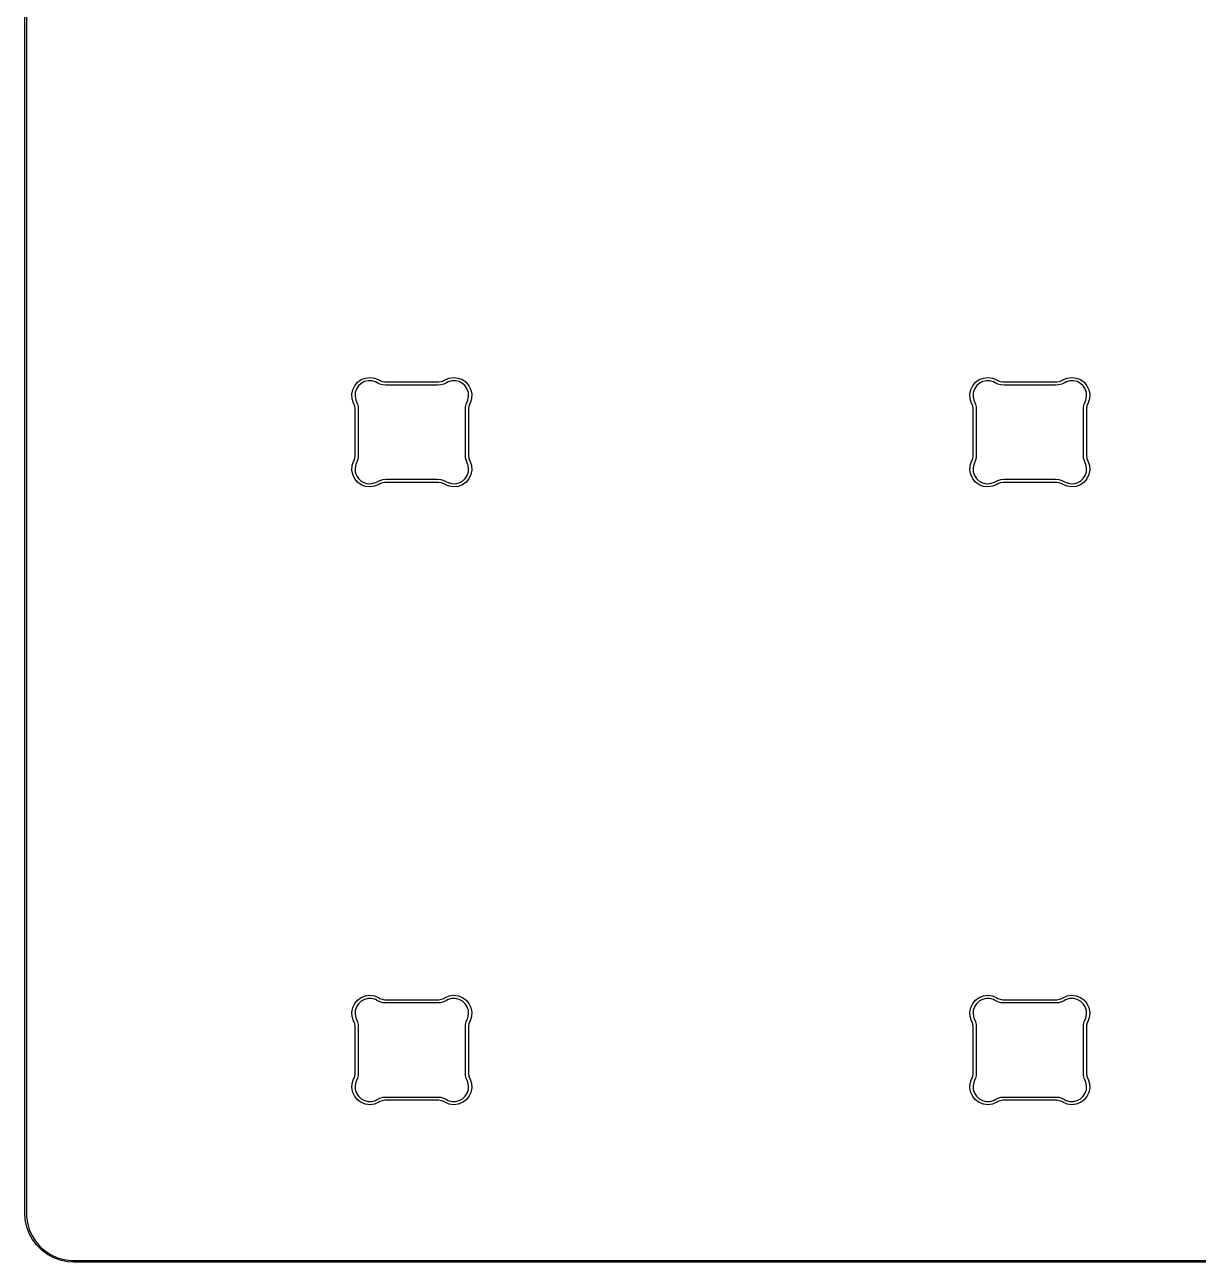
# Model space of a CAD drawing. Extents: x 9 to 292, y -476 to -359.
# Drawn here: x 8.97 to 45.14, y -455.68 to -417.51 of the extents above; entities that cross this region are included whole.
import ezdxf

# ---------------------------------------------------------------- set-up
doc = ezdxf.new("R2010")
doc.units = 0
doc.layers.add('BLACK', color=7, linetype='CONTINUOUS')

msp = doc.modelspace()

# ---------------------------------------------------------------- linework, layer by layer
at = {"layer": 'BLACK', "linetype": 'CONTINUOUS'}
for p, q in [((8.968886, -454.150112), (8.968887, -376.499989)), ((9.018887, -376.499989), (9.018886, -454.150112)), ((19.138315, -428.646388), (19.228156, -428.539301)), ((19.228156, -428.539301), (19.34209, -428.458319)), ((19.440088, -428.519464), (19.338402, -428.573769)), ((19.34209, -428.458319), (19.472759, -428.408672)), ((19.552179, -428.492545), (19.440088, -428.519464)), ((19.472759, -428.408672), (19.611723, -428.393566)), ((19.667436, -428.49475), (19.552179, -428.492545)), ((19.611723, -428.393566), (19.750007, -428.413977)), ((19.778416, -428.525937), (19.667436, -428.49475)), ((19.750007, -428.413977), (19.878681, -428.468586)), ((19.828062, -428.554829), (19.778416, -428.525937)), ((19.878681, -428.468586), (19.878649, -428.468641)), ((19.878649, -428.468641), (19.878652, -428.468642)), ((19.878652, -428.468642), (19.878655, -428.468636)), ((19.878655, -428.468636), (19.913002, -428.488668)), ((19.913002, -428.488668), (19.987633, -428.516128)), ((19.987633, -428.516128), (20.065923, -428.530075)), ((20.065923, -428.530075), (20.105685, -428.530111)), ((20.105685, -428.530111), (20.105688, -428.530112)), ((20.105688, -428.530112), (21.694589, -428.530112)), ((21.694589, -428.530112), (21.69459, -428.530112)), ((21.69459, -428.530105), (21.734351, -428.530072)), ((21.69459, -428.530112), (21.69459, -428.530105)), ((21.734351, -428.530072), (21.812642, -428.516128)), ((21.812642, -428.516128), (21.887274, -428.488672)), ((21.887274, -428.488672), (21.921622, -428.468643)), ((21.921622, -428.468643), (21.921623, -428.468643)), ((21.921623, -428.468643), (22.050284, -428.414032)), ((22.021885, -428.525994), (21.972073, -428.554984)), ((22.132854, -428.494804), (22.021885, -428.525994)), ((22.050284, -428.414032), (22.188559, -428.393617)), ((22.248101, -428.492595), (22.132854, -428.494804)), ((22.188559, -428.393617), (22.327514, -428.408718)), ((22.360183, -428.519508), (22.248101, -428.492595)), ((22.327514, -428.408718), (22.458176, -428.458359)), ((22.461861, -428.573807), (22.360183, -428.519508)), ((22.458176, -428.458359), (22.572104, -428.539334)), ((22.572104, -428.539334), (22.661941, -428.646413)), ((38.188316, -428.646389), (38.278158, -428.539302)), ((38.278158, -428.539302), (38.392092, -428.45832)), ((38.490089, -428.519465), (38.388404, -428.57377)), ((38.392092, -428.45832), (38.52276, -428.408673)), ((38.60218, -428.492547), (38.490089, -428.519465)), ((38.52276, -428.408673), (38.661723, -428.393568)), ((38.717436, -428.494752), (38.60218, -428.492547)), ((38.661723, -428.393568), (38.800007, -428.413979)), ((38.828415, -428.525939), (38.717436, -428.494752)), ((38.800007, -428.413979), (38.92868, -428.468588)), ((38.87807, -428.554837), (38.828415, -428.525939)), ((38.92868, -428.468588), (38.92865, -428.46864)), ((38.92865, -428.46864), (38.928653, -428.468641)), ((38.928653, -428.468641), (38.928656, -428.468636)), ((38.928656, -428.468636), (38.963003, -428.488667)), ((38.963003, -428.488667), (39.037634, -428.516127)), ((39.037634, -428.516127), (39.115924, -428.530074)), ((39.115924, -428.530074), (39.155686, -428.53011)), ((39.155686, -428.53011), (39.155689, -428.530111)), ((39.155689, -428.530111), (40.74459, -428.530111)), ((40.74459, -428.530111), (40.744591, -428.530111)), ((40.744591, -428.530105), (40.784352, -428.530071)), ((40.744591, -428.530111), (40.744591, -428.530105)), ((40.784352, -428.530071), (40.862643, -428.516128)), ((40.862643, -428.516128), (40.937275, -428.488672)), ((40.937275, -428.488672), (40.971623, -428.468642)), ((40.971623, -428.468642), (40.97163, -428.46864)), ((40.97163, -428.46864), (41.100285, -428.414032)), ((41.071886, -428.525993), (41.022074, -428.554984)), ((41.182855, -428.494804), (41.071886, -428.525993)), ((41.100285, -428.414032), (41.23856, -428.393617)), ((41.298101, -428.492595), (41.182855, -428.494804)), ((41.23856, -428.393617), (41.377515, -428.408718)), ((41.410183, -428.519508), (41.298101, -428.492595)), ((41.377515, -428.408718), (41.508176, -428.458359)), ((41.511861, -428.573807), (41.410183, -428.519508)), ((41.508176, -428.458359), (41.622104, -428.539334)), ((41.622104, -428.539334), (41.711941, -428.646413)), ((19.052188, -428.909972), (19.078368, -428.772664)), ((19.061465, -429.049447), (19.052188, -428.909972)), ((19.078368, -428.772664), (19.138315, -428.646388)), ((19.155615, -428.858542), (19.148588, -428.973606)), ((19.191419, -428.748965), (19.155615, -428.858542)), ((19.253689, -428.651952), (19.191419, -428.748965)), ((19.338402, -428.573769), (19.253689, -428.651952)), ((19.828198, -428.554982), (19.828062, -428.554829)), ((19.828202, -428.554976), (19.828198, -428.554982)), ((19.828201, -428.554983), (19.828204, -428.554977)), ((19.82823, -428.554989), (19.828201, -428.554983)), ((19.828204, -428.554977), (19.828202, -428.554976)), ((19.915775, -428.596279), (19.82823, -428.554989)), ((20.009233, -428.621585), (19.915775, -428.596279)), ((20.105677, -428.63011), (20.009233, -428.621585)), ((20.105684, -428.630112), (20.105677, -428.63011)), ((21.694588, -428.630112), (20.105684, -428.630112)), ((21.694589, -428.630112), (21.694588, -428.630112)), ((21.694653, -428.630099), (21.694589, -428.630112)), ((21.791036, -428.621585), (21.694653, -428.630099)), ((21.884496, -428.596283), (21.791036, -428.621585)), ((21.972069, -428.554984), (21.884496, -428.596283)), ((21.972071, -428.554984), (21.972069, -428.554984)), ((21.972073, -428.554984), (21.972071, -428.554984)), ((22.546568, -428.651983), (22.461861, -428.573807)), ((22.608833, -428.748987), (22.546568, -428.651983)), ((22.644634, -428.858554), (22.608833, -428.748987)), ((22.65166, -428.973608), (22.644634, -428.858554)), ((22.661941, -428.646413), (22.721884, -428.77268)), ((22.721884, -428.77268), (22.748062, -428.909981)), ((22.748062, -428.909981), (22.738783, -429.049446)), ((38.10219, -428.909972), (38.12837, -428.772664)), ((38.111467, -429.049446), (38.10219, -428.909972)), ((38.12837, -428.772664), (38.188316, -428.646389)), ((38.205617, -428.858542), (38.19859, -428.973605)), ((38.241421, -428.748966), (38.205617, -428.858542)), ((38.303691, -428.651953), (38.241421, -428.748966)), ((38.388404, -428.57377), (38.303691, -428.651953)), ((38.878199, -428.554981), (38.87807, -428.554837)), ((38.878203, -428.554975), (38.878199, -428.554981)), ((38.878202, -428.554982), (38.878205, -428.554976)), ((38.878231, -428.554988), (38.878202, -428.554982)), ((38.878205, -428.554976), (38.878203, -428.554975)), ((38.965776, -428.596278), (38.878231, -428.554988)), ((39.059234, -428.621584), (38.965776, -428.596278)), ((39.155678, -428.630109), (39.059234, -428.621584)), ((39.155685, -428.630111), (39.155678, -428.630109)), ((40.744589, -428.630111), (39.155685, -428.630111)), ((40.74459, -428.630111), (40.744589, -428.630111)), ((40.744645, -428.6301), (40.74459, -428.630111)), ((40.841038, -428.621584), (40.744645, -428.6301)), ((40.934498, -428.596283), (40.841038, -428.621584)), ((41.022072, -428.554984), (40.934498, -428.596283)), ((41.022073, -428.554984), (41.022072, -428.554984)), ((41.022074, -428.554983), (41.022073, -428.554984)), ((41.022074, -428.554984), (41.022074, -428.554983)), ((41.596568, -428.651982), (41.511861, -428.573807)), ((41.658833, -428.748987), (41.596568, -428.651982)), ((41.694634, -428.858554), (41.658833, -428.748987)), ((41.70166, -428.973608), (41.694634, -428.858554)), ((41.711941, -428.646413), (41.771884, -428.77268)), ((41.771884, -428.77268), (41.798062, -428.90998)), ((41.798062, -428.90998), (41.788783, -429.049445)), ((19.105595, -429.182061), (19.061465, -429.049447)), ((19.105597, -429.182072), (19.105595, -429.182061)), ((19.120217, -429.212451), (19.105596, -429.182072)), ((19.105596, -429.182072), (19.105597, -429.182072)), ((19.14008, -429.276885), (19.120217, -429.212451)), ((19.150125, -429.343559), (19.14008, -429.276885)), ((19.148588, -428.973606), (19.170793, -429.086725)), ((19.170793, -429.086725), (19.195704, -429.138703)), ((19.195704, -429.138703), (19.195704, -429.138707)), ((19.195704, -429.138707), (19.195707, -429.13871)), ((19.195707, -429.13871), (19.195706, -429.13871)), ((19.195706, -429.13871), (19.225709, -429.215209)), ((19.225709, -429.215209), (19.243985, -429.295323)), ((19.243985, -429.295323), (19.250119, -429.377182)), ((22.550135, -429.377265), (22.55628, -429.295319)), ((22.55628, -429.295319), (22.574566, -429.215203)), ((22.574566, -429.215203), (22.604559, -429.138771)), ((22.604545, -429.138691), (22.629455, -429.086718)), ((22.604569, -429.138702), (22.604545, -429.138691)), ((22.604559, -429.138771), (22.604569, -429.138702)), ((22.629455, -429.086718), (22.65166, -428.973608)), ((22.660187, -429.276891), (22.650136, -429.34356)), ((22.680059, -429.212463), (22.660187, -429.276891)), ((22.694685, -429.18209), (22.680059, -429.212463)), ((22.694688, -429.181946), (22.69467, -429.182079)), ((22.69467, -429.182079), (22.694671, -429.18208)), ((22.694671, -429.18208), (22.69467, -429.18208)), ((22.69467, -429.18208), (22.69467, -429.182083)), ((22.69467, -429.182083), (22.694685, -429.18209)), ((22.738783, -429.049446), (22.694688, -429.181946)), ((38.155596, -429.18206), (38.111467, -429.049446)), ((38.155598, -429.182071), (38.155596, -429.18206)), ((38.170218, -429.212449), (38.155598, -429.182071)), ((38.190082, -429.276884), (38.170218, -429.212449)), ((38.200127, -429.343558), (38.190082, -429.276884)), ((38.19859, -428.973605), (38.220795, -429.086724)), ((38.220795, -429.086724), (38.245705, -429.138702)), ((38.245705, -429.138702), (38.245705, -429.138706)), ((38.245705, -429.138706), (38.245708, -429.138709)), ((38.245708, -429.138709), (38.275711, -429.215208)), ((38.275711, -429.215208), (38.293987, -429.295322)), ((38.293987, -429.295322), (38.300122, -429.377189)), ((41.600136, -429.377264), (41.606281, -429.295318)), ((41.606281, -429.295318), (41.624567, -429.215202)), ((41.624567, -429.215202), (41.65456, -429.138774)), ((41.654546, -429.13869), (41.679455, -429.086717)), ((41.65457, -429.138701), (41.654546, -429.13869)), ((41.65456, -429.138774), (41.65457, -429.138701)), ((41.679455, -429.086717), (41.70166, -428.973608)), ((41.710188, -429.27689), (41.700137, -429.343559)), ((41.73006, -429.212462), (41.710188, -429.27689)), ((41.744686, -429.182089), (41.73006, -429.212462)), ((41.74469, -429.18194), (41.744671, -429.182078)), ((41.744671, -429.182078), (41.744672, -429.182079)), ((41.744672, -429.182079), (41.744671, -429.182079)), ((41.744671, -429.182079), (41.744671, -429.182082)), ((41.744671, -429.182082), (41.744686, -429.182089)), ((41.788783, -429.049445), (41.74469, -429.18194)), ((19.150126, -429.377272), (19.150125, -429.343559)), ((19.150137, -429.377272), (19.150126, -429.377272)), ((19.150137, -430.782948), (19.150137, -429.377272)), ((19.250119, -429.377182), (19.250136, -429.377266)), ((19.250136, -429.377266), (19.250137, -429.377266)), ((19.250137, -429.377266), (19.250136, -429.377267)), ((19.250136, -429.377267), (19.250137, -429.377269)), ((19.250137, -429.377269), (19.250137, -430.782953)), ((22.550135, -429.377266), (22.550135, -429.377265)), ((22.550135, -429.377269), (22.550135, -429.377266)), ((22.550135, -430.782953), (22.550135, -429.377269)), ((22.650136, -429.34356), (22.650135, -429.377268)), ((22.650135, -429.377268), (22.650135, -429.377269)), ((22.650135, -429.377269), (22.650135, -430.782953)), ((38.200128, -429.377271), (38.200127, -429.343558)), ((38.200138, -429.377271), (38.200128, -429.377271)), ((38.200138, -430.782947), (38.200138, -429.377271)), ((38.300122, -429.377189), (38.300137, -429.377265)), ((38.300137, -429.377265), (38.300138, -429.377265)), ((38.300138, -429.377265), (38.300137, -429.377266)), ((38.300137, -429.377266), (38.300138, -429.377268)), ((38.300138, -429.377268), (38.300138, -430.782952)), ((41.600136, -429.377265), (41.600136, -429.377264)), ((41.600136, -429.377268), (41.600136, -429.377265)), ((41.600136, -430.782952), (41.600136, -429.377268)), ((41.700137, -429.343559), (41.700136, -429.377266)), ((41.700136, -429.377266), (41.700136, -429.377268)), ((41.700136, -429.377268), (41.700136, -430.782952)), ((19.140089, -430.88334), (19.150136, -430.816663)), ((19.150136, -430.816663), (19.150137, -430.782949)), ((19.150137, -430.782949), (19.150137, -430.782948)), ((19.250137, -430.782959), (19.243993, -430.864902)), ((19.250137, -430.782953), (19.250136, -430.782956)), ((19.250136, -430.782956), (19.250137, -430.782959)), ((22.550162, -430.783093), (22.550135, -430.782953)), ((22.556284, -430.864896), (22.550162, -430.783093)), ((22.650135, -430.782953), (22.650134, -430.782956)), ((22.650134, -430.782956), (22.650135, -430.782958)), ((22.650135, -430.782958), (22.650152, -430.782958)), ((22.650152, -430.782958), (22.650148, -430.816669)), ((22.650148, -430.816669), (22.660188, -430.88334)), ((38.19009, -430.883339), (38.200137, -430.816662)), ((38.200137, -430.816662), (38.200138, -430.782948)), ((38.200138, -430.782948), (38.200138, -430.782947)), ((38.300138, -430.782958), (38.293995, -430.864901)), ((38.300138, -430.782952), (38.300137, -430.782955)), ((38.300137, -430.782955), (38.300138, -430.782958)), ((41.600163, -430.783092), (41.600136, -430.782952)), ((41.606285, -430.864895), (41.600163, -430.783092)), ((41.700136, -430.782952), (41.700135, -430.782955)), ((41.700135, -430.782955), (41.700136, -430.782957)), ((41.700136, -430.782957), (41.700153, -430.782957)), ((41.700153, -430.782957), (41.700149, -430.816668)), ((41.700149, -430.816668), (41.710189, -430.883339)), ((19.052235, -431.250241), (19.061506, -431.110781)), ((19.061506, -431.110781), (19.105569, -430.97835)), ((19.105569, -430.97835), (19.105596, -430.978153)), ((19.105596, -430.978153), (19.105605, -430.978157)), ((19.105599, -430.978146), (19.105621, -430.978122)), ((19.105608, -430.97815), (19.105599, -430.978146)), ((19.105605, -430.978157), (19.105608, -430.97815)), ((19.105621, -430.978122), (19.120226, -430.947778)), ((19.120226, -430.947778), (19.140089, -430.88334)), ((19.170832, -431.073506), (19.148634, -431.186612)), ((19.148634, -431.186612), (19.155663, -431.301661)), ((19.195737, -431.021533), (19.170832, -431.073506)), ((19.195708, -431.021511), (19.195705, -431.021513)), ((19.195705, -431.021513), (19.195705, -431.021518)), ((19.195705, -431.021518), (19.195737, -431.021533)), ((19.195717, -431.021515), (19.195708, -431.021511)), ((19.225718, -430.945016), (19.195717, -431.021515)), ((19.243993, -430.864902), (19.225718, -430.945016)), ((22.574559, -430.945016), (22.556284, -430.864896)), ((22.604568, -431.021517), (22.574559, -430.945016)), ((22.629476, -431.073492), (22.604567, -431.021517)), ((22.604567, -431.021517), (22.604568, -431.021517)), ((22.651677, -431.186603), (22.629476, -431.073492)), ((22.644649, -431.301659), (22.651677, -431.186603)), ((22.660188, -430.88334), (22.680051, -430.947771)), ((22.680051, -430.947771), (22.694673, -430.978146)), ((22.694673, -430.978146), (22.694673, -430.978147)), ((22.694673, -430.978147), (22.694673, -430.97815)), ((22.694673, -430.97815), (22.738802, -431.110768)), ((22.738802, -431.110768), (22.748077, -431.250234)), ((38.102236, -431.25024), (38.111508, -431.11078)), ((38.111508, -431.11078), (38.155569, -430.978354)), ((38.155569, -430.978354), (38.155597, -430.978152)), ((38.155597, -430.978152), (38.155607, -430.978157)), ((38.155601, -430.978145), (38.155624, -430.97812)), ((38.15561, -430.978149), (38.155601, -430.978145)), ((38.155607, -430.978157), (38.15561, -430.978149)), ((38.155624, -430.97812), (38.170227, -430.947777)), ((38.170227, -430.947777), (38.19009, -430.883339)), ((38.220833, -431.073505), (38.198635, -431.186611)), ((38.198635, -431.186611), (38.205664, -431.30166)), ((38.245739, -431.021533), (38.220833, -431.073505)), ((38.245709, -431.02151), (38.245705, -431.021513)), ((38.245705, -431.021513), (38.245705, -431.021517)), ((38.245705, -431.021517), (38.245739, -431.021533)), ((38.245718, -431.021515), (38.245709, -431.02151)), ((38.275719, -430.945015), (38.245718, -431.021515)), ((38.293995, -430.864901), (38.275719, -430.945015)), ((41.624559, -430.945015), (41.606285, -430.864895)), ((41.654568, -431.021516), (41.624559, -430.945015)), ((41.654569, -431.021517), (41.654568, -431.021516)), ((41.679478, -431.073491), (41.654569, -431.021517)), ((41.701679, -431.186603), (41.679478, -431.073491)), ((41.694651, -431.301659), (41.701679, -431.186603)), ((41.710189, -430.883339), (41.730052, -430.94777)), ((41.730052, -430.94777), (41.744671, -430.97814)), ((41.744671, -430.97814), (41.744673, -430.978142)), ((41.744673, -430.978142), (41.788804, -431.110767)), ((41.788804, -431.110767), (41.798079, -431.250234)), ((19.078416, -431.387534), (19.052235, -431.250241)), ((19.138358, -431.513795), (19.078416, -431.387534)), ((19.228192, -431.620869), (19.138358, -431.513795)), ((19.155663, -431.301661), (19.191466, -431.411223)), ((19.191466, -431.411223), (19.253729, -431.508222)), ((19.253729, -431.508222), (19.338432, -431.586395)), ((19.338432, -431.586395), (19.440106, -431.640693)), ((19.828216, -431.605232), (19.915772, -431.563936)), ((19.915772, -431.563936), (20.009233, -431.538628)), ((20.009233, -431.538628), (20.105682, -431.530102)), ((20.105682, -431.530102), (20.105682, -431.530111)), ((20.105682, -431.530111), (20.105684, -431.530111)), ((20.105684, -431.530111), (21.694588, -431.530111)), ((21.694588, -431.530111), (21.791037, -431.538632)), ((21.791037, -431.538632), (21.884499, -431.563935)), ((21.884499, -431.563935), (21.972074, -431.605235)), ((22.36019, -431.640707), (22.46187, -431.586408)), ((22.46187, -431.586408), (22.546578, -431.508232)), ((22.546578, -431.508232), (22.608845, -431.411227)), ((22.66195, -431.513802), (22.572112, -431.620881)), ((22.608845, -431.411227), (22.644649, -431.301659)), ((22.721896, -431.387535), (22.66195, -431.513802)), ((22.748077, -431.250234), (22.721896, -431.387535)), ((38.128416, -431.387533), (38.102236, -431.25024)), ((38.188359, -431.513794), (38.128416, -431.387533)), ((38.278192, -431.620868), (38.188359, -431.513794)), ((38.205664, -431.30166), (38.241466, -431.411222)), ((38.241466, -431.411222), (38.30373, -431.508221)), ((38.30373, -431.508221), (38.388433, -431.586394)), ((38.388433, -431.586394), (38.490106, -431.640692)), ((38.878217, -431.605231), (38.965774, -431.563935)), ((38.965774, -431.563935), (39.059234, -431.538628)), ((39.059234, -431.538628), (39.155683, -431.530102)), ((39.155683, -431.530102), (39.155683, -431.53011)), ((39.155683, -431.53011), (39.155685, -431.53011)), ((39.155685, -431.53011), (40.744589, -431.53011)), ((40.744589, -431.53011), (40.841038, -431.538631)), ((40.841038, -431.538631), (40.9345, -431.563934)), ((40.9345, -431.563934), (41.022075, -431.605235)), ((41.410191, -431.640709), (41.511871, -431.58641)), ((41.511871, -431.58641), (41.59658, -431.508233)), ((41.59658, -431.508233), (41.658847, -431.411227)), ((41.711952, -431.513802), (41.622114, -431.620882)), ((41.658847, -431.411227), (41.694651, -431.301659)), ((41.771898, -431.387535), (41.711952, -431.513802)), ((41.798079, -431.250234), (41.771898, -431.387535)), ((19.342114, -431.701842), (19.228192, -431.620869)), ((19.472769, -431.751483), (19.342114, -431.701842)), ((19.440106, -431.640693), (19.552182, -431.667608)), ((19.611718, -431.766588), (19.472769, -431.751483)), ((19.552182, -431.667608), (19.667425, -431.665404)), ((19.749987, -431.746181), (19.611718, -431.766588)), ((19.667425, -431.665404), (19.77839, -431.634222)), ((19.878648, -431.69158), (19.749987, -431.746181)), ((19.77839, -431.634222), (19.828202, -431.605236)), ((19.828202, -431.605236), (19.828216, -431.605232)), ((19.878653, -431.691579), (19.878647, -431.69158)), ((19.878647, -431.69158), (19.878648, -431.69158)), ((19.878654, -431.69158), (19.878653, -431.691579)), ((19.913001, -431.671547), (19.878654, -431.69158)), ((19.987633, -431.644086), (19.913001, -431.671547)), ((20.065924, -431.630138), (19.987633, -431.644086)), ((20.105638, -431.630102), (20.065924, -431.630138)), ((20.105684, -431.630111), (20.105638, -431.630102)), ((20.105686, -431.630111), (20.105684, -431.630111)), ((21.694588, -431.630111), (20.105686, -431.630111)), ((21.694589, -431.630111), (21.694588, -431.63011)), ((21.694588, -431.63011), (21.694588, -431.630111)), ((21.734351, -431.630144), (21.694589, -431.630111)), ((21.812643, -431.644088), (21.734351, -431.630144)), ((21.887276, -431.671546), (21.812643, -431.644088)), ((21.921612, -431.69157), (21.887276, -431.671546)), ((21.921622, -431.691581), (21.921612, -431.69157)), ((21.921647, -431.691585), (21.921622, -431.69158)), ((21.921622, -431.69158), (21.921622, -431.691581)), ((22.050289, -431.746186), (21.921647, -431.691585)), ((21.972074, -431.605235), (21.972075, -431.605235)), ((21.972075, -431.605235), (22.021888, -431.634226)), ((22.021888, -431.634226), (22.132858, -431.665414)), ((22.188565, -431.766599), (22.050289, -431.746186)), ((22.132858, -431.665414), (22.248107, -431.667622)), ((22.327521, -431.751497), (22.188565, -431.766599)), ((22.248107, -431.667622), (22.36019, -431.640707)), ((22.458183, -431.701856), (22.327521, -431.751497)), ((22.572112, -431.620881), (22.458183, -431.701856)), ((38.392115, -431.701841), (38.278192, -431.620868)), ((38.52277, -431.751483), (38.392115, -431.701841)), ((38.490106, -431.640692), (38.602183, -431.667608)), ((38.661719, -431.766587), (38.52277, -431.751483)), ((38.602183, -431.667608), (38.717425, -431.665403)), ((38.799988, -431.74618), (38.661719, -431.766587)), ((38.717425, -431.665403), (38.828391, -431.634221)), ((38.928643, -431.69158), (38.799988, -431.74618)), ((38.828391, -431.634221), (38.878202, -431.605235)), ((38.878202, -431.605235), (38.878203, -431.605235)), ((38.878203, -431.605235), (38.878217, -431.605231)), ((38.928654, -431.691578), (38.928643, -431.69158)), ((38.928655, -431.691579), (38.928654, -431.691578)), ((38.963002, -431.671547), (38.928655, -431.691579)), ((39.037634, -431.644086), (38.963002, -431.671547)), ((39.115925, -431.630138), (39.037634, -431.644086)), ((39.155644, -431.630102), (39.115925, -431.630138)), ((39.155685, -431.63011), (39.155644, -431.630102)), ((39.155687, -431.63011), (39.155685, -431.63011)), ((40.744589, -431.63011), (39.155687, -431.63011)), ((40.74459, -431.63011), (40.744589, -431.630109)), ((40.744589, -431.630109), (40.744589, -431.63011)), ((40.784352, -431.630144), (40.74459, -431.63011)), ((40.862644, -431.644088), (40.784352, -431.630144)), ((40.937276, -431.671545), (40.862644, -431.644088)), ((40.971614, -431.69157), (40.937276, -431.671545)), ((40.971623, -431.69158), (40.971614, -431.69157)), ((40.971629, -431.69158), (40.971623, -431.691579)), ((40.971623, -431.691579), (40.971623, -431.69158)), ((41.100289, -431.746188), (40.971629, -431.69158)), ((41.022075, -431.605235), (41.022073, -431.605238)), ((41.022073, -431.605238), (41.022074, -431.605237)), ((41.022074, -431.605237), (41.071887, -431.634228)), ((41.071887, -431.634228), (41.182858, -431.665416)), ((41.238565, -431.766601), (41.100289, -431.746188)), ((41.182858, -431.665416), (41.298107, -431.667624)), ((41.377522, -431.751499), (41.238565, -431.766601)), ((41.298107, -431.667624), (41.410191, -431.640709)), ((41.508184, -431.701857), (41.377522, -431.751499)), ((41.622114, -431.620882), (41.508184, -431.701857)), ((19.138313, -447.696389), (19.228155, -447.589301)), ((19.228155, -447.589301), (19.34209, -447.508318)), ((19.440088, -447.569463), (19.338401, -447.623768)), ((19.34209, -447.508318), (19.472759, -447.458671)), ((19.552179, -447.542544), (19.440088, -447.569463)), ((19.472759, -447.458671), (19.611723, -447.443565)), ((19.667437, -447.544749), (19.552179, -447.542544)), ((19.611723, -447.443565), (19.750008, -447.463976)), ((19.778417, -447.575937), (19.667437, -447.544749)), ((19.750008, -447.463976), (19.878682, -447.518586)), ((19.828055, -447.604824), (19.778417, -447.575937)), ((19.828198, -447.604984), (19.828055, -447.604824)), ((19.828202, -447.604978), (19.828198, -447.604984)), ((19.828201, -447.604985), (19.828204, -447.604979)), ((19.82823, -447.604991), (19.828201, -447.604985)), ((19.828204, -447.604979), (19.828202, -447.604978)), ((19.915775, -447.646281), (19.82823, -447.604991)), ((19.878682, -447.518586), (19.878649, -447.518643)), ((19.878649, -447.518643), (19.878652, -447.518644)), ((19.878652, -447.518644), (19.878655, -447.518639)), ((19.878655, -447.518639), (19.913002, -447.53867)), ((19.913002, -447.53867), (19.987634, -447.56613)), ((19.987634, -447.56613), (20.065924, -447.580077)), ((20.065924, -447.580077), (20.105686, -447.580113)), ((20.105686, -447.580113), (21.694588, -447.580113)), ((21.694588, -447.580113), (21.694589, -447.580113)), ((21.694589, -447.580105), (21.73435, -447.580072)), ((21.694589, -447.580113), (21.694589, -447.580105)), ((21.73435, -447.580072), (21.812641, -447.566128)), ((21.812641, -447.566128), (21.887274, -447.538672)), ((21.972063, -447.604988), (21.884495, -447.646283)), ((21.887274, -447.538672), (21.921622, -447.518643)), ((21.921622, -447.518643), (21.921639, -447.518639)), ((21.921639, -447.518639), (22.050284, -447.464034)), ((21.972073, -447.604986), (21.972063, -447.604988)), ((21.972074, -447.604986), (21.972073, -447.604986)), ((22.021885, -447.575996), (21.972074, -447.604986)), ((22.132853, -447.544806), (22.021885, -447.575996)), ((22.050284, -447.464034), (22.188558, -447.443619)), ((22.2481, -447.542597), (22.132853, -447.544806)), ((22.188558, -447.443619), (22.327513, -447.458719)), ((22.360182, -447.56951), (22.2481, -447.542597)), ((22.327513, -447.458719), (22.458174, -447.50836)), ((22.46186, -447.623808), (22.360182, -447.56951)), ((22.458174, -447.50836), (22.572103, -447.589335)), ((22.572103, -447.589335), (22.661939, -447.696414)), ((38.188313, -447.696389), (38.278155, -447.589301)), ((38.278155, -447.589301), (38.39209, -447.508318)), ((38.490088, -447.569463), (38.388401, -447.623768)), ((38.39209, -447.508318), (38.522759, -447.458671)), ((38.602179, -447.542544), (38.490088, -447.569463)), ((38.522759, -447.458671), (38.661723, -447.443565)), ((38.717437, -447.544749), (38.602179, -447.542544)), ((38.661723, -447.443565), (38.800008, -447.463976)), ((38.828417, -447.575937), (38.717437, -447.544749)), ((38.800008, -447.463976), (38.928682, -447.518586)), ((38.878055, -447.604824), (38.828417, -447.575937)), ((38.878198, -447.604984), (38.878055, -447.604824)), ((38.878202, -447.604978), (38.878198, -447.604984)), ((38.878201, -447.604985), (38.878204, -447.604979)), ((38.87823, -447.604991), (38.878201, -447.604985)), ((38.878204, -447.604979), (38.878202, -447.604978)), ((38.965775, -447.646281), (38.87823, -447.604991)), ((38.928682, -447.518586), (38.928649, -447.518643)), ((38.928649, -447.518643), (38.928652, -447.518644)), ((38.928652, -447.518644), (38.928655, -447.518639)), ((38.928655, -447.518639), (38.963002, -447.53867)), ((38.963002, -447.53867), (39.037634, -447.56613)), ((39.037634, -447.56613), (39.115924, -447.580077)), ((39.115924, -447.580077), (39.155686, -447.580113)), ((39.155686, -447.580113), (40.744588, -447.580113)), ((40.744588, -447.580113), (40.744589, -447.580113)), ((40.744589, -447.580105), (40.78435, -447.580072)), ((40.744589, -447.580113), (40.744589, -447.580105)), ((40.78435, -447.580072), (40.862641, -447.566128)), ((40.862641, -447.566128), (40.937274, -447.538672)), ((41.022063, -447.604988), (40.934495, -447.646283)), ((40.937274, -447.538672), (40.971622, -447.518643)), ((40.971622, -447.518643), (40.971639, -447.518639)), ((40.971639, -447.518639), (41.100284, -447.464034)), ((41.022073, -447.604986), (41.022063, -447.604988)), ((41.022074, -447.604986), (41.022073, -447.604986)), ((41.071885, -447.575996), (41.022074, -447.604986)), ((41.182853, -447.544806), (41.071885, -447.575996)), ((41.100284, -447.464034), (41.238558, -447.443619)), ((41.2981, -447.542597), (41.182853, -447.544806)), ((41.238558, -447.443619), (41.377513, -447.458719)), ((41.410182, -447.56951), (41.2981, -447.542597)), ((41.377513, -447.458719), (41.508174, -447.50836)), ((41.51186, -447.623808), (41.410182, -447.56951)), ((41.508174, -447.50836), (41.622103, -447.589335)), ((41.622103, -447.589335), (41.711939, -447.696414)), ((19.052187, -447.959975), (19.078366, -447.822665)), ((19.061465, -448.099449), (19.052187, -447.959975)), ((19.078366, -447.822665), (19.138313, -447.696389)), ((19.155614, -447.908544), (19.148587, -448.023608)), ((19.191418, -447.798966), (19.155614, -447.908544)), ((19.253688, -447.701952), (19.191418, -447.798966)), ((19.338401, -447.623768), (19.253688, -447.701952)), ((20.009234, -447.671587), (19.915775, -447.646281)), ((20.105682, -447.680113), (20.009234, -447.671587)), ((20.105684, -447.680113), (20.105682, -447.680112)), ((20.105682, -447.680112), (20.105682, -447.680113)), ((21.694587, -447.680113), (20.105684, -447.680113)), ((21.694588, -447.680113), (21.694587, -447.680113)), ((21.694661, -447.680098), (21.694588, -447.680113)), ((21.791035, -447.671585), (21.694661, -447.680098)), ((21.884495, -447.646283), (21.791035, -447.671585)), ((22.546567, -447.701984), (22.46186, -447.623808)), ((22.608832, -447.798988), (22.546567, -447.701984)), ((22.644633, -447.908555), (22.608832, -447.798988)), ((22.651658, -448.023609), (22.644633, -447.908555)), ((22.661939, -447.696414), (22.721882, -447.822681)), ((22.721882, -447.822681), (22.74806, -447.959981)), ((22.74806, -447.959981), (22.738781, -448.099446)), ((38.102187, -447.959975), (38.128366, -447.822665)), ((38.111465, -448.099449), (38.102187, -447.959975)), ((38.128366, -447.822665), (38.188313, -447.696389)), ((38.205614, -447.908544), (38.198587, -448.023608)), ((38.241418, -447.798966), (38.205614, -447.908544)), ((38.303688, -447.701952), (38.241418, -447.798966)), ((38.388401, -447.623768), (38.303688, -447.701952)), ((39.059234, -447.671587), (38.965775, -447.646281)), ((39.155682, -447.680113), (39.059234, -447.671587)), ((39.155684, -447.680113), (39.155682, -447.680112)), ((39.155682, -447.680112), (39.155682, -447.680113)), ((40.744587, -447.680113), (39.155684, -447.680113)), ((40.744588, -447.680113), (40.744587, -447.680113)), ((40.744661, -447.680098), (40.744588, -447.680113)), ((40.841035, -447.671585), (40.744661, -447.680098)), ((40.934495, -447.646283), (40.841035, -447.671585)), ((41.596567, -447.701984), (41.51186, -447.623808)), ((41.658832, -447.798988), (41.596567, -447.701984)), ((41.694633, -447.908555), (41.658832, -447.798988)), ((41.701658, -448.023609), (41.694633, -447.908555)), ((41.711939, -447.696414), (41.771882, -447.822681)), ((41.771882, -447.822681), (41.79806, -447.959981)), ((41.79806, -447.959981), (41.788781, -448.099446)), ((19.105601, -448.232081), (19.061465, -448.099449)), ((19.105602, -448.232085), (19.1056, -448.232082)), ((19.1056, -448.232082), (19.105601, -448.232082)), ((19.105601, -448.232082), (19.105601, -448.232081)), ((19.120226, -448.262457), (19.105602, -448.232085)), ((19.140096, -448.326888), (19.120226, -448.262457)), ((19.150145, -448.393561), (19.140096, -448.326888)), ((19.148587, -448.023608), (19.170793, -448.136728)), ((19.170793, -448.136728), (19.195702, -448.188702)), ((19.195702, -448.188702), (19.195703, -448.188703)), ((19.195703, -448.188703), (19.225719, -448.265203)), ((19.225719, -448.265203), (19.244003, -448.345321)), ((19.244003, -448.345321), (19.250146, -448.427268)), ((22.550135, -448.427267), (22.556274, -448.345324)), ((22.556274, -448.345324), (22.574546, -448.265208)), ((22.574546, -448.265208), (22.604542, -448.188706)), ((22.604542, -448.188706), (22.604563, -448.188716)), ((22.604543, -448.188691), (22.629453, -448.136718)), ((22.604569, -448.188703), (22.604543, -448.188691)), ((22.604563, -448.188716), (22.604567, -448.18871)), ((22.604567, -448.18871), (22.604569, -448.188703)), ((22.629453, -448.136718), (22.651658, -448.023609)), ((22.660178, -448.326879), (22.650134, -448.393558)), ((22.680037, -448.262439), (22.660178, -448.326879)), ((22.694618, -448.232135), (22.680037, -448.262439)), ((22.694671, -448.232081), (22.694618, -448.232135)), ((22.694656, -448.232058), (22.694649, -448.23207)), ((22.694649, -448.23207), (22.694671, -448.232081)), ((22.694677, -448.232068), (22.694656, -448.232058)), ((22.694698, -448.231906), (22.694677, -448.232068)), ((22.738781, -448.099446), (22.694698, -448.231906)), ((38.155601, -448.232081), (38.111465, -448.099449)), ((38.155602, -448.232085), (38.1556, -448.232082)), ((38.1556, -448.232082), (38.155601, -448.232082)), ((38.155601, -448.232082), (38.155601, -448.232081)), ((38.170226, -448.262457), (38.155602, -448.232085)), ((38.190096, -448.326888), (38.170226, -448.262457)), ((38.200145, -448.393561), (38.190096, -448.326888)), ((38.198587, -448.023608), (38.220793, -448.136728)), ((38.220793, -448.136728), (38.245702, -448.188702)), ((38.245702, -448.188702), (38.245703, -448.188703)), ((38.245703, -448.188703), (38.275719, -448.265203)), ((38.275719, -448.265203), (38.294003, -448.345321)), ((38.294003, -448.345321), (38.300146, -448.427268)), ((41.600135, -448.427267), (41.606274, -448.345324)), ((41.606274, -448.345324), (41.624546, -448.265208)), ((41.624546, -448.265208), (41.654542, -448.188706)), ((41.654542, -448.188706), (41.654563, -448.188716)), ((41.654543, -448.188691), (41.679453, -448.136718)), ((41.654569, -448.188703), (41.654543, -448.188691)), ((41.654563, -448.188716), (41.654567, -448.18871)), ((41.654567, -448.18871), (41.654569, -448.188703)), ((41.679453, -448.136718), (41.701658, -448.023609)), ((41.710178, -448.326879), (41.700134, -448.393558)), ((41.730037, -448.262439), (41.710178, -448.326879)), ((41.744618, -448.232135), (41.730037, -448.262439)), ((41.744671, -448.232081), (41.744618, -448.232135)), ((41.744656, -448.232058), (41.744649, -448.23207)), ((41.744649, -448.23207), (41.744671, -448.232081)), ((41.744677, -448.232068), (41.744656, -448.232058)), ((41.744698, -448.231906), (41.744677, -448.232068)), ((41.788781, -448.099446), (41.744698, -448.231906)), ((19.150137, -448.427271), (19.150145, -448.427225)), ((19.150137, -449.832955), (19.150137, -448.427271)), ((19.150145, -448.427225), (19.150145, -448.393561)), ((19.250137, -448.427268), (19.250136, -448.427269)), ((19.250136, -448.427269), (19.250137, -448.427271)), ((19.250146, -448.427268), (19.250137, -448.427268)), ((19.250137, -448.427271), (19.250137, -449.832952)), ((22.550135, -448.427268), (22.550135, -448.427267)), ((22.550135, -448.427271), (22.550135, -448.427268)), ((22.550135, -449.832955), (22.550135, -448.427271)), ((22.650134, -448.393558), (22.650134, -448.42727)), ((22.650134, -448.42727), (22.650135, -448.427271)), ((22.650135, -448.427271), (22.650135, -449.83295)), ((38.200137, -448.427271), (38.200145, -448.427225)), ((38.200137, -449.832955), (38.200137, -448.427271)), ((38.200145, -448.427225), (38.200145, -448.393561)), ((38.300137, -448.427268), (38.300136, -448.427269)), ((38.300136, -448.427269), (38.300137, -448.427271)), ((38.300146, -448.427268), (38.300137, -448.427268)), ((38.300137, -448.427271), (38.300137, -449.832952)), ((41.600135, -448.427268), (41.600135, -448.427267)), ((41.600135, -448.427271), (41.600135, -448.427268)), ((41.600135, -449.832955), (41.600135, -448.427271)), ((41.700134, -448.393558), (41.700134, -448.42727)), ((41.700134, -448.42727), (41.700135, -448.427271)), ((41.700135, -448.427271), (41.700135, -449.83295)), ((19.140101, -449.933348), (19.150141, -449.866674)), ((19.150137, -449.832958), (19.150137, -449.832955)), ((19.150137, -449.83296), (19.150137, -449.832958)), ((19.150141, -449.866674), (19.150137, -449.83296)), ((19.250137, -449.832952), (19.244005, -449.914901)), ((22.550135, -449.832958), (22.550135, -449.832955)), ((22.550135, -449.83296), (22.550135, -449.832958)), ((22.550136, -449.83296), (22.550135, -449.83296)), ((22.550139, -449.832976), (22.550136, -449.83296)), ((22.556283, -449.914903), (22.550139, -449.832976)), ((22.650135, -449.83295), (22.650138, -449.83295)), ((22.650138, -449.83295), (22.650139, -449.866663)), ((22.650139, -449.866663), (22.660188, -449.933338)), ((38.190101, -449.933348), (38.200141, -449.866674)), ((38.200137, -449.832958), (38.200137, -449.832955)), ((38.200137, -449.83296), (38.200137, -449.832958)), ((38.200141, -449.866674), (38.200137, -449.83296)), ((38.300137, -449.832952), (38.294005, -449.914901)), ((41.600135, -449.832958), (41.600135, -449.832955)), ((41.600135, -449.83296), (41.600135, -449.832958)), ((41.600136, -449.83296), (41.600135, -449.83296)), ((41.600139, -449.832976), (41.600136, -449.83296)), ((41.606283, -449.914903), (41.600139, -449.832976)), ((41.700135, -449.83295), (41.700138, -449.83295)), ((41.700138, -449.83295), (41.700139, -449.866663)), ((41.700139, -449.866663), (41.710188, -449.933338)), ((19.052234, -450.300241), (19.061505, -450.160782)), ((19.061505, -450.160782), (19.105572, -450.028337)), ((19.105572, -450.028337), (19.105598, -450.02815)), ((19.105598, -450.02815), (19.105619, -450.02816)), ((19.105599, -450.028147), (19.105651, -450.028091)), ((19.10562, -450.028157), (19.105599, -450.028147)), ((19.105619, -450.02816), (19.10562, -450.028157)), ((19.105651, -450.028091), (19.12024, -449.997783)), ((19.12024, -449.997783), (19.140101, -449.933348)), ((19.17083, -450.123506), (19.148632, -450.236612)), ((19.148632, -450.236612), (19.155661, -450.351661)), ((19.195736, -450.071534), (19.17083, -450.123506)), ((19.195706, -450.071516), (19.195705, -450.071516)), ((19.195705, -450.071516), (19.195705, -450.071519)), ((19.195705, -450.071519), (19.195736, -450.071534)), ((19.195727, -450.071526), (19.195706, -450.071516)), ((19.225733, -449.995022), (19.195727, -450.071526)), ((19.244005, -449.914901), (19.225733, -449.995022)), ((22.574561, -449.995016), (22.556283, -449.914903)), ((22.604566, -450.071515), (22.574561, -449.995016)), ((22.604567, -450.071516), (22.604566, -450.071515)), ((22.604568, -450.07152), (22.604567, -450.071516)), ((22.629476, -450.123494), (22.604567, -450.07152)), ((22.604567, -450.07152), (22.604568, -450.07152)), ((22.651677, -450.236605), (22.629476, -450.123494)), ((22.644648, -450.35166), (22.651677, -450.236605)), ((22.660188, -449.933338), (22.680053, -449.997773)), ((22.680053, -449.997773), (22.694675, -450.028151)), ((22.694675, -450.028151), (22.694674, -450.028151)), ((22.694674, -450.028151), (22.694674, -450.028154)), ((22.694674, -450.028154), (22.738802, -450.160771)), ((22.738802, -450.160771), (22.748076, -450.300236)), ((38.102234, -450.300241), (38.111505, -450.160782)), ((38.111505, -450.160782), (38.155572, -450.028337)), ((38.155572, -450.028337), (38.155598, -450.02815)), ((38.155598, -450.02815), (38.155619, -450.02816)), ((38.155599, -450.028147), (38.155651, -450.028091)), ((38.15562, -450.028157), (38.155599, -450.028147)), ((38.155619, -450.02816), (38.15562, -450.028157)), ((38.155651, -450.028091), (38.17024, -449.997783)), ((38.17024, -449.997783), (38.190101, -449.933348)), ((38.22083, -450.123506), (38.198632, -450.236612)), ((38.198632, -450.236612), (38.205661, -450.351661)), ((38.245736, -450.071534), (38.22083, -450.123506)), ((38.245706, -450.071516), (38.245705, -450.071516)), ((38.245705, -450.071516), (38.245705, -450.071519)), ((38.245705, -450.071519), (38.245736, -450.071534)), ((38.245727, -450.071526), (38.245706, -450.071516)), ((38.275733, -449.995022), (38.245727, -450.071526)), ((38.294005, -449.914901), (38.275733, -449.995022)), ((41.624561, -449.995016), (41.606283, -449.914903)), ((41.654566, -450.071515), (41.624561, -449.995016)), ((41.654567, -450.071516), (41.654566, -450.071515)), ((41.654568, -450.07152), (41.654567, -450.071516)), ((41.679476, -450.123494), (41.654567, -450.07152)), ((41.654567, -450.07152), (41.654568, -450.07152)), ((41.701677, -450.236605), (41.679476, -450.123494)), ((41.694648, -450.35166), (41.701677, -450.236605)), ((41.710188, -449.933338), (41.730053, -449.997773)), ((41.730053, -449.997773), (41.744675, -450.028151)), ((41.744675, -450.028151), (41.744674, -450.028151)), ((41.744674, -450.028151), (41.744674, -450.028154)), ((41.744674, -450.028154), (41.788802, -450.160771)), ((41.788802, -450.160771), (41.798076, -450.300236)), ((19.078415, -450.437535), (19.052234, -450.300241)), ((19.138357, -450.563796), (19.078415, -450.437535)), ((19.228191, -450.67087), (19.138357, -450.563796)), ((19.155661, -450.351661), (19.191464, -450.461224)), ((19.191464, -450.461224), (19.253728, -450.558224)), ((19.342114, -450.751842), (19.228191, -450.67087)), ((19.253728, -450.558224), (19.338431, -450.636397)), ((19.338431, -450.636397), (19.440105, -450.690694)), ((19.77839, -450.684225), (19.828202, -450.655237)), ((19.828202, -450.655238), (19.82821, -450.655236)), ((19.828202, -450.655237), (19.828202, -450.655238)), ((19.82821, -450.655236), (19.915771, -450.613936)), ((19.915771, -450.613936), (20.009231, -450.588628)), ((20.009231, -450.588628), (20.105681, -450.580102)), ((20.105681, -450.580102), (20.105681, -450.580112)), ((20.105681, -450.580112), (20.105683, -450.580112)), ((20.105683, -450.580112), (21.694588, -450.580112)), ((21.694588, -450.580112), (21.694597, -450.580113)), ((21.694597, -450.580113), (21.791038, -450.588634)), ((21.791038, -450.588634), (21.884499, -450.613937)), ((21.884499, -450.613937), (21.972074, -450.655237)), ((21.972074, -450.655237), (21.972076, -450.655235)), ((21.972076, -450.655235), (22.021889, -450.684225)), ((22.360189, -450.690706), (22.461869, -450.636408)), ((22.572111, -450.670881), (22.458182, -450.751855)), ((22.461869, -450.636408), (22.546577, -450.558232)), ((22.546577, -450.558232), (22.608844, -450.461228)), ((22.661949, -450.563802), (22.572111, -450.670881)), ((22.608844, -450.461228), (22.644648, -450.35166)), ((22.721894, -450.437536), (22.661949, -450.563802)), ((22.748076, -450.300236), (22.721894, -450.437536)), ((38.128415, -450.437535), (38.102234, -450.300241)), ((38.188357, -450.563796), (38.128415, -450.437535)), ((38.278191, -450.67087), (38.188357, -450.563796)), ((38.205661, -450.351661), (38.241464, -450.461224)), ((38.241464, -450.461224), (38.303728, -450.558224)), ((38.392114, -450.751842), (38.278191, -450.67087)), ((38.303728, -450.558224), (38.388431, -450.636397)), ((38.388431, -450.636397), (38.490105, -450.690694)), ((38.82839, -450.684225), (38.878202, -450.655237)), ((38.878202, -450.655238), (38.87821, -450.655236)), ((38.878202, -450.655237), (38.878202, -450.655238)), ((38.87821, -450.655236), (38.965771, -450.613936)), ((38.965771, -450.613936), (39.059231, -450.588628)), ((39.059231, -450.588628), (39.155681, -450.580102)), ((39.155681, -450.580102), (39.155681, -450.580112)), ((39.155681, -450.580112), (39.155683, -450.580112)), ((39.155683, -450.580112), (40.744588, -450.580112)), ((40.744588, -450.580112), (40.744597, -450.580113)), ((40.744597, -450.580113), (40.841038, -450.588634)), ((40.841038, -450.588634), (40.934499, -450.613937)), ((40.934499, -450.613937), (41.022074, -450.655237)), ((41.022074, -450.655237), (41.022076, -450.655235)), ((41.022076, -450.655235), (41.071889, -450.684225)), ((41.410189, -450.690706), (41.511869, -450.636408)), ((41.622111, -450.670881), (41.508182, -450.751855)), ((41.511869, -450.636408), (41.596577, -450.558232)), ((41.596577, -450.558232), (41.658844, -450.461228)), ((41.711949, -450.563802), (41.622111, -450.670881)), ((41.658844, -450.461228), (41.694648, -450.35166)), ((41.771894, -450.437536), (41.711949, -450.563802)), ((41.798076, -450.300236), (41.771894, -450.437536)), ((19.472768, -450.801484), (19.342114, -450.751842)), ((19.440105, -450.690694), (19.552182, -450.71761)), ((19.611717, -450.816589), (19.472768, -450.801484)), ((19.552182, -450.71761), (19.667424, -450.715406)), ((19.749987, -450.796182), (19.611717, -450.816589)), ((19.667424, -450.715406), (19.77839, -450.684225)), ((19.878647, -450.741581), (19.749987, -450.796182)), ((19.878648, -450.741582), (19.878647, -450.741581)), ((19.87865, -450.741579), (19.878648, -450.741582)), ((19.878653, -450.741579), (19.87865, -450.741579)), ((19.913, -450.721548), (19.878653, -450.74158)), ((19.878653, -450.74158), (19.878653, -450.741579)), ((19.987632, -450.694086), (19.913, -450.721548)), ((20.065923, -450.680138), (19.987632, -450.694086)), ((20.105632, -450.680102), (20.065923, -450.680138)), ((20.105683, -450.680112), (20.105632, -450.680102)), ((20.105685, -450.680112), (20.105683, -450.680112)), ((21.694587, -450.680112), (20.105685, -450.680112)), ((21.69459, -450.680113), (21.694587, -450.680112)), ((21.734352, -450.680147), (21.69459, -450.680113)), ((21.812643, -450.694091), (21.734352, -450.680147)), ((21.887276, -450.721548), (21.812643, -450.694091)), ((21.921613, -450.741573), (21.887276, -450.721548)), ((21.921622, -450.741583), (21.921613, -450.741573)), ((21.92166, -450.74159), (21.921622, -450.741582)), ((21.921622, -450.741582), (21.921622, -450.741583)), ((22.05029, -450.796185), (21.92166, -450.74159)), ((22.021889, -450.684225), (22.132858, -450.715413)), ((22.188565, -450.816598), (22.05029, -450.796185)), ((22.132858, -450.715413), (22.248107, -450.717621)), ((22.32752, -450.801496), (22.188565, -450.816598)), ((22.248107, -450.717621), (22.360189, -450.690706)), ((22.458182, -450.751855), (22.32752, -450.801496)), ((38.522768, -450.801484), (38.392114, -450.751842)), ((38.490105, -450.690694), (38.602182, -450.71761)), ((38.661717, -450.816589), (38.522768, -450.801484)), ((38.602182, -450.71761), (38.717424, -450.715406)), ((38.799987, -450.796182), (38.661717, -450.816589)), ((38.717424, -450.715406), (38.82839, -450.684225)), ((38.928647, -450.741581), (38.799987, -450.796182)), ((38.928648, -450.741582), (38.928647, -450.741581)), ((38.92865, -450.741579), (38.928648, -450.741582)), ((38.928653, -450.741579), (38.92865, -450.741579)), ((38.963, -450.721548), (38.928653, -450.74158)), ((38.928653, -450.74158), (38.928653, -450.741579)), ((39.037632, -450.694086), (38.963, -450.721548)), ((39.115923, -450.680138), (39.037632, -450.694086)), ((39.155632, -450.680102), (39.115923, -450.680138)), ((39.155683, -450.680112), (39.155632, -450.680102)), ((39.155685, -450.680112), (39.155683, -450.680112)), ((40.744587, -450.680112), (39.155685, -450.680112)), ((40.74459, -450.680113), (40.744587, -450.680112)), ((40.784352, -450.680147), (40.74459, -450.680113)), ((40.862643, -450.694091), (40.784352, -450.680147)), ((40.937276, -450.721548), (40.862643, -450.694091)), ((40.971613, -450.741573), (40.937276, -450.721548)), ((40.971622, -450.741583), (40.971613, -450.741573)), ((40.97166, -450.74159), (40.971622, -450.741582)), ((40.971622, -450.741582), (40.971622, -450.741583)), ((41.10029, -450.796185), (40.97166, -450.74159)), ((41.071889, -450.684225), (41.182858, -450.715413)), ((41.238565, -450.816598), (41.10029, -450.796185)), ((41.182858, -450.715413), (41.298107, -450.717621)), ((41.37752, -450.801496), (41.238565, -450.816598)), ((41.298107, -450.717621), (41.410189, -450.690706)), ((41.508182, -450.751855), (41.37752, -450.801496)), ((8.968889, -454.150128), (8.968886, -454.150112)), ((8.984405, -454.367143), (8.968889, -454.150128)), ((9.030653, -454.579758), (8.984405, -454.367143)), ((9.018888, -454.150113), (9.018885, -454.255607)), ((9.018885, -454.255607), (9.048908, -454.46445)), ((9.018886, -454.150112), (9.018886, -454.150113)), ((9.018886, -454.150113), (9.018888, -454.150113)), ((9.048908, -454.46445), (9.108347, -454.666894)), ((9.106688, -454.783626), (9.030653, -454.579758)), ((9.210964, -454.974598), (9.106688, -454.783626)), ((9.108347, -454.666894), (9.195993, -454.858818)), ((9.195993, -454.858818), (9.310061, -455.036314)), ((9.341358, -455.148785), (9.210964, -454.974598)), ((9.310061, -455.036314), (9.44823, -455.19577)), ((9.495215, -455.302641), (9.341358, -455.148785)), ((9.44823, -455.19577), (9.607685, -455.333938)), ((9.669402, -455.433035), (9.495215, -455.302641)), ((9.607685, -455.333938), (9.785182, -455.448006)), ((9.860373, -455.537311), (9.669402, -455.433035)), ((9.785182, -455.448006), (9.977105, -455.535653)), ((10.064241, -455.613347), (9.860373, -455.537311)), ((9.977105, -455.535653), (10.179549, -455.595092)), ((10.276856, -455.659594), (10.064241, -455.613347)), ((10.179549, -455.595092), (10.388392, -455.625115)), ((10.388392, -455.625115), (10.493886, -455.625112)), ((10.493886, -455.625112), (10.493887, -455.625112)), ((10.493887, -455.625112), (49.825134, -455.625111)), ((10.493886, -455.675111), (10.276856, -455.659594)), ((10.493887, -455.675112), (10.493886, -455.675111)), ((10.493888, -455.675112), (10.493887, -455.675112)), ((49.825137, -455.675111), (10.493888, -455.675112))]:
    msp.add_line(p, q, dxfattribs=at)

doc.saveas('drawing.dxf')
